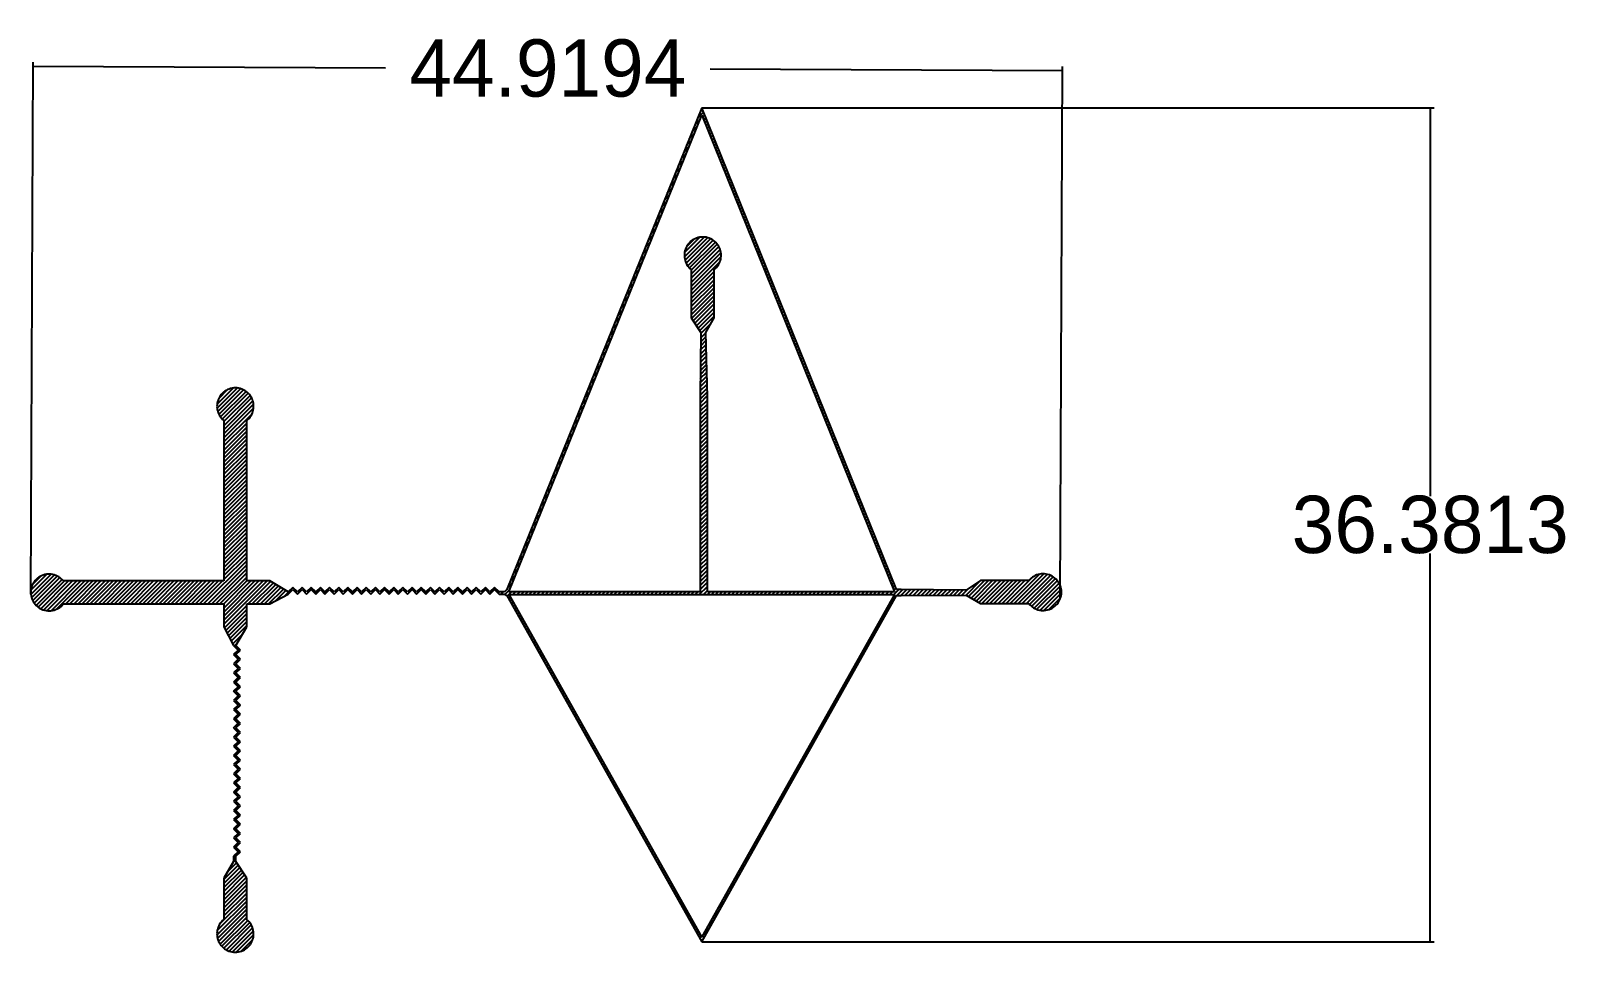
# Model space of a CAD drawing. Extents: x -182.8 to -115.6, y -97 to -56.8.
import ezdxf

# ---------------------------------------------------------------- set-up
doc = ezdxf.new("R2010")
doc.units = 0
doc.header["$MEASUREMENT"] = 0
doc.header["$PDSIZE"] = -1
doc.layers.get('0').update_dxf_attribs({"linetype": 'CONTINUOUS'})
doc.layers.get('DEFPOINTS').update_dxf_attribs({"linetype": 'CONTINUOUS'})
doc.layers.add('1', color=7, linetype='CONTINUOUS')
doc.dimstyles.get("Standard").update_dxf_attribs({"dimtxt": 0.18, "dimasz": 0.18, "dimexe": 0.18, "dimexo": 0.0625, "dimgap": 0.09, "dimtad": 0, "dimtih": 1, "dimtoh": 1, "dimdec": 4, "dimzin": 0, "dimdsep": 46, "dimtxsty": 'Standard', "dimcen": 0.09, "dimadec": 0, "dimazin": 0, "dimtfac": 1, "dimtdec": 4, "dimtofl": 0, "dimtmove": 0, "dimatfit": 3, "dimfxl": 1, "dimtolj": 1, "dimtzin": 0, "dimarcsym": 0})

# ---------------------------------------------------------------- blocks, each defined once
blk = doc.blocks.new('*D0')
at = {"color": 0, "linetype": 'Continuous', "lineweight": -2, "transparency": 16777216}
for p, q in [((-182.825, -81.346), (-182.723, -58.132)), ((-182.724, -58.312), (-167.348, -58.38)), ((-137.805, -58.51), (-153.181, -58.442)), ((-137.906, -81.543), (-137.804, -58.33))]:
    blk.add_line(p, q, dxfattribs=at)
at = {"layer": 'DEFPOINTS', "color": 0, "linetype": 'Continuous', "transparency": 16777216}
for p in [(-137.805, -58.51), (-182.825, -81.346), (-137.906, -81.543)]:
    blk.add_point(p, dxfattribs=at)
at = {"color": 0, "linetype": 'Continuous', "transparency": 16777216, "insert": (-160.264, -58.411), "char_height": 2.5, "attachment_point": 5}
blk.add_mtext('\\A1;44.9194', dxfattribs=at)
blk = doc.blocks.new('*D1')
at = {"color": 0, "linetype": 'Continuous', "lineweight": -2, "transparency": 16777216}
for p, q in [((-153.553, -60.133), (-121.584, -60.133)), ((-121.764, -60.133), (-121.764, -77.074)), ((-121.764, -96.515), (-121.764, -79.574)), ((-153.553, -96.515), (-121.584, -96.515))]:
    blk.add_line(p, q, dxfattribs=at)
at = {"layer": 'DEFPOINTS', "color": 0, "linetype": 'Continuous', "transparency": 16777216}
for p in [(-153.553, -60.133), (-153.553, -96.515), (-121.764, -96.515)]:
    blk.add_point(p, dxfattribs=at)
at = {"color": 0, "linetype": 'Continuous', "transparency": 16777216, "insert": (-121.764, -78.324), "char_height": 2.5, "attachment_point": 5}
blk.add_mtext('\\A1;36.3813', dxfattribs=at)

msp = doc.modelspace()

# ---------------------------------------------------------------- hatches: boundary and pattern name
at = {"linetype": 'Continuous'}
h = msp.add_hatch(dxfattribs=at)
h.set_pattern_fill('ANSI31', color=256)
h.set_pattern_definition([(45, (-173.98028, -81.35502), (-0.08838835, 0.08838835), [])])
h.paths.add_polyline_path([(-171.59104, -81.35312), (-171.39104, -81.15312), (-171.19104, -81.35312), (-170.99104, -81.15312), (-170.79104, -81.35312), (-170.59104, -81.15312), (-170.39104, -81.35312), (-170.19104, -81.15312), (-169.99104, -81.35312), (-169.79104, -81.15312), (-169.59104, -81.35312), (-169.39104, -81.15312), (-169.19104, -81.35312), (-168.99104, -81.15312), (-168.79104, -81.35312), (-168.59104, -81.15312), (-168.39104, -81.35312), (-168.19104, -81.15312), (-167.99104, -81.35312), (-167.79104, -81.15312), (-167.59104, -81.35312), (-167.39104, -81.15312), (-167.19104, -81.35312), (-166.99104, -81.15312), (-166.79104, -81.35312), (-166.59104, -81.15312), (-166.39104, -81.35312), (-166.19104, -81.15312), (-165.99104, -81.35312), (-165.79104, -81.15312), (-165.59104, -81.35312), (-165.39104, -81.15312), (-165.19104, -81.35312), (-164.99104, -81.15312), (-164.79104, -81.35312), (-164.59104, -81.15312), (-164.39104, -81.35312), (-164.19104, -81.15312), (-163.99104, -81.35312), (-163.79104, -81.15312), (-163.59104, -81.35312), (-163.39104, -81.15312), (-163.19104, -81.35312), (-162.99104, -81.15312), (-162.79104, -81.35312), (-162.59104, -81.15312), (-162.39104, -81.35312), (-162.15804, -81.35312), (-162.05304, -81.40868), (-153.55304, -96.51478), (-145.05304, -81.40868), (-144.84304, -81.40868), (-142.01609, -81.39041), (-141.38409, -81.76141), (-139.27909, -81.76141), (-139.23309, -81.81441), (-139.18309, -81.86241), (-139.12809, -81.90641), (-139.07009, -81.94441), (-139.00909, -81.97841), (-138.94509, -82.00641), (-138.87909, -82.02941), (-138.81109, -82.04541), (-138.74209, -82.05641), (-138.67309, -82.06141), (-138.60309, -82.05941), (-138.53409, -82.05241), (-138.46509, -82.03841), (-138.39809, -82.01941), (-138.39009, -82.01641), (-138.32509, -81.99041), (-138.26309, -81.95841), (-138.20409, -81.92241), (-138.14809, -81.88041), (-138.09609, -81.83341), (-138.04809, -81.78241), (-138.00509, -81.72741), (-137.96709, -81.66941), (-137.93409, -81.60741), (-137.90609, -81.54341), (-137.88509, -81.47741), (-137.86909, -81.40941), (-137.85909, -81.34041), (-137.85509, -81.27041), (-137.85509, -81.26141), (-137.85809, -81.19141), (-137.86709, -81.12241), (-137.88209, -81.05441), (-137.90309, -80.98741), (-137.93009, -80.92341), (-137.96209, -80.86141), (-137.99909, -80.80241), (-138.04209, -80.74741), (-138.08909, -80.69541), (-138.14009, -80.64841), (-138.19609, -80.60641), (-138.25409, -80.56841), (-138.31609, -80.53641), (-138.38109, -80.50941), (-138.39009, -80.50641), (-138.45709, -80.48641), (-138.52509, -80.47141), (-138.59409, -80.46341), (-138.66409, -80.46141), (-138.73309, -80.46541), (-138.80209, -80.47541), (-138.87009, -80.49141), (-138.93709, -80.51241), (-139.00109, -80.54041), (-139.06209, -80.57341), (-139.12109, -80.61141), (-139.17509, -80.65441), (-139.22609, -80.70241), (-139.27309, -80.75341), (-139.27909, -80.76141), (-141.38409, -80.76141), (-142.01609, -81.17841), (-144.84304, -81.14605), (-145.05304, -81.14605), (-153.55304, -60.13349), (-162.05304, -81.14605), (-162.15803, -81.25412), (-162.39104, -81.25412), (-162.59104, -81.05412), (-162.79104, -81.25412), (-162.99104, -81.05412), (-163.19104, -81.25412), (-163.39104, -81.05412), (-163.59104, -81.25412), (-163.79104, -81.05412), (-163.99104, -81.25412), (-164.19104, -81.05412), (-164.39104, -81.25412), (-164.59104, -81.05412), (-164.79104, -81.25412), (-164.99104, -81.05412), (-165.19104, -81.25412), (-165.39104, -81.05412), (-165.59104, -81.25412), (-165.79104, -81.05412), (-165.99104, -81.25412), (-166.19104, -81.05412), (-166.39104, -81.25412), (-166.59104, -81.05412), (-166.79104, -81.25412), (-166.99104, -81.05412), (-167.19104, -81.25412), (-167.39104, -81.05412), (-167.59104, -81.25412), (-167.79104, -81.05412), (-167.99104, -81.25412), (-168.19104, -81.05412), (-168.39104, -81.25412), (-168.59104, -81.05412), (-168.79104, -81.25412), (-168.99104, -81.05412), (-169.19104, -81.25412), (-169.39104, -81.05412), (-169.59104, -81.25412), (-169.79104, -81.05412), (-169.99104, -81.25412), (-170.19104, -81.05412), (-170.39104, -81.25412), (-170.59104, -81.05412), (-170.79104, -81.25412), (-170.99104, -81.05412), (-171.19104, -81.25412), (-171.39104, -81.05412), (-171.59104, -81.25412), (-172.40404, -80.77612), (-173.40404, -80.77612), (-173.40404, -73.77612), (-173.35104, -73.73012), (-173.30304, -73.68012), (-173.25904, -73.62512), (-173.22004, -73.56712), (-173.18704, -73.50612), (-173.15904, -73.44212), (-173.13604, -73.37612), (-173.11904, -73.30812), (-173.10904, -73.23912), (-173.10404, -73.17012), (-173.10504, -73.10012), (-173.11304, -73.03112), (-173.12604, -72.96212), (-173.14604, -72.89512), (-173.14904, -72.88612), (-173.17504, -72.82112), (-173.20604, -72.75912), (-173.24304, -72.70012), (-173.28504, -72.64412), (-173.33104, -72.59212), (-173.38204, -72.54412), (-173.43704, -72.50112), (-173.49604, -72.46312), (-173.55704, -72.43012), (-173.62104, -72.40312), (-173.68704, -72.38112), (-173.75504, -72.36512), (-173.82404, -72.35512), (-173.89404, -72.35112), (-173.90404, -72.35112), (-173.97404, -72.35412), (-174.04304, -72.36312), (-174.11104, -72.37812), (-174.17804, -72.39912), (-174.24204, -72.42612), (-174.30404, -72.45812), (-174.36304, -72.49612), (-174.41804, -72.53812), (-174.47004, -72.58512), (-174.51704, -72.63712), (-174.55904, -72.69212), (-174.59704, -72.75112), (-174.62904, -72.81312), (-174.65604, -72.87712), (-174.65904, -72.88612), (-174.67904, -72.95312), (-174.69404, -73.02112), (-174.70204, -73.09112), (-174.70404, -73.16112), (-174.70004, -73.23012), (-174.69004, -73.29912), (-174.67404, -73.36812), (-174.65204, -73.43412), (-174.62504, -73.49812), (-174.59204, -73.56012), (-174.55404, -73.61812), (-174.51004, -73.67312), (-174.46304, -73.72412), (-174.41104, -73.77112), (-174.40404, -73.77612), (-174.40404, -80.77612), (-181.40304, -80.77612), (-181.44904, -80.72312), (-181.49904, -80.67512), (-181.55404, -80.63112), (-181.61204, -80.59212), (-181.67304, -80.55912), (-181.73704, -80.53112), (-181.80304, -80.50812), (-181.87104, -80.49112), (-181.94004, -80.48112), (-182.00904, -80.47612), (-182.07904, -80.47712), (-182.14804, -80.48512), (-182.21704, -80.49812), (-182.28404, -80.51812), (-182.29304, -80.52112), (-182.35804, -80.54712), (-182.42004, -80.57812), (-182.47904, -80.61512), (-182.53504, -80.65712), (-182.58704, -80.70412), (-182.63504, -80.75512), (-182.67804, -80.81012), (-182.71604, -80.86812), (-182.74904, -80.93012), (-182.77704, -80.99412), (-182.79804, -81.06012), (-182.81404, -81.12812), (-182.82404, -81.19712), (-182.82804, -81.26712), (-182.82804, -81.27612), (-182.82504, -81.34612), (-182.81604, -81.41512), (-182.80104, -81.48312), (-182.78004, -81.55012), (-182.75304, -81.61412), (-182.72004, -81.67612), (-182.68304, -81.73512), (-182.64004, -81.79112), (-182.59304, -81.84212), (-182.54204, -81.88912), (-182.48604, -81.93212), (-182.42704, -81.96912), (-182.36504, -82.00212), (-182.30104, -82.02812), (-182.29304, -82.03112), (-182.22604, -82.05112), (-182.15804, -82.06612), (-182.08804, -82.07412), (-182.01804, -82.07612), (-181.94904, -82.07212), (-181.88004, -82.06212), (-181.81104, -82.04612), (-181.74504, -82.02412), (-181.68104, -81.99712), (-181.61904, -81.96412), (-181.56104, -81.92612), (-181.50604, -81.88212), (-181.45504, -81.83512), (-181.40804, -81.78312), (-181.40304, -81.77612), (-174.40404, -81.77612), (-174.40404, -82.77612), (-173.98104, -83.58912), (-173.78104, -83.78912), (-173.98104, -83.98912), (-173.78104, -84.18912), (-173.98104, -84.38912), (-173.78104, -84.58912), (-173.98104, -84.78912), (-173.78104, -84.98912), (-173.98104, -85.18912), (-173.78104, -85.38912), (-173.98104, -85.58912), (-173.78104, -85.78912), (-173.98104, -85.98912), (-173.78104, -86.18912), (-173.98104, -86.38912), (-173.78104, -86.58912), (-173.98104, -86.78912), (-173.78104, -86.98912), (-173.98104, -87.18912), (-173.78104, -87.38912), (-173.98104, -87.58912), (-173.78104, -87.78912), (-173.98104, -87.98912), (-173.78104, -88.18912), (-173.98104, -88.38912), (-173.78104, -88.58912), (-173.98104, -88.78912), (-173.78104, -88.98912), (-173.98104, -89.18912), (-173.78104, -89.38912), (-173.98104, -89.58912), (-173.78104, -89.78912), (-173.98104, -89.98912), (-173.78104, -90.18912), (-173.98104, -90.38912), (-173.78104, -90.58912), (-173.98104, -90.78912), (-173.78104, -90.98912), (-173.98104, -91.18912), (-173.78104, -91.38912), (-173.98104, -91.58912), (-173.78104, -91.78912), (-173.98104, -91.98912), (-173.78104, -92.18912), (-173.98104, -92.38912), (-173.78104, -92.58912), (-173.98104, -92.78912), (-173.98104, -93.02212), (-174.40404, -93.74712), (-174.40404, -95.54712), (-174.45704, -95.59312), (-174.50504, -95.64312), (-174.54904, -95.69812), (-174.58804, -95.75612), (-174.62104, -95.81712), (-174.64904, -95.88112), (-174.67204, -95.94712), (-174.68904, -96.01512), (-174.69904, -96.08412), (-174.70404, -96.15412), (-174.70204, -96.22412), (-174.69504, -96.29312), (-174.68104, -96.36212), (-174.66204, -96.42912), (-174.65904, -96.43712), (-174.63304, -96.50212), (-174.60104, -96.56412), (-174.56504, -96.62312), (-174.52304, -96.67912), (-174.47604, -96.73112), (-174.42504, -96.77912), (-174.37004, -96.82212), (-174.31204, -96.86012), (-174.25004, -96.89312), (-174.18604, -96.92112), (-174.11904, -96.94212), (-174.05104, -96.95812), (-173.98204, -96.96812), (-173.91204, -96.97212), (-173.90404, -96.97212), (-173.83404, -96.96912), (-173.76504, -96.96012), (-173.69704, -96.94512), (-173.63004, -96.92412), (-173.56604, -96.89712), (-173.50404, -96.86512), (-173.44504, -96.82712), (-173.38904, -96.78512), (-173.33804, -96.73712), (-173.29104, -96.68612), (-173.24804, -96.63112), (-173.21104, -96.57212), (-173.17904, -96.51012), (-173.15204, -96.44512), (-173.14904, -96.43712), (-173.12904, -96.37012), (-173.11404, -96.30212), (-173.10604, -96.23312), (-173.10404, -96.16312), (-173.10804, -96.09312), (-173.11804, -96.02412), (-173.13304, -95.95612), (-173.15504, -95.89012), (-173.18304, -95.82512), (-173.21604, -95.76412), (-173.25404, -95.70512), (-173.29704, -95.65112), (-173.34504, -95.60012), (-173.39704, -95.55312), (-173.40404, -95.54712), (-173.40404, -93.74712), (-173.88204, -93.02212), (-173.88204, -92.78912), (-173.68204, -92.58912), (-173.88204, -92.38912), (-173.68204, -92.18912), (-173.88204, -91.98912), (-173.68204, -91.78912), (-173.88204, -91.58912), (-173.68204, -91.38912), (-173.88204, -91.18912), (-173.68204, -90.98912), (-173.88204, -90.78912), (-173.68204, -90.58912), (-173.88204, -90.38912), (-173.68204, -90.18912), (-173.88204, -89.98912), (-173.68204, -89.78912), (-173.88204, -89.58912), (-173.68204, -89.38912), (-173.88204, -89.18912), (-173.68204, -88.98912), (-173.88204, -88.78912), (-173.68204, -88.58912), (-173.88204, -88.38912), (-173.68204, -88.18912), (-173.88204, -87.98912), (-173.68204, -87.78912), (-173.88204, -87.58912), (-173.68204, -87.38912), (-173.88204, -87.18912), (-173.68204, -86.98912), (-173.88204, -86.78912), (-173.68204, -86.58912), (-173.88204, -86.38912), (-173.68204, -86.18912), (-173.88204, -85.98912), (-173.68204, -85.78912), (-173.88204, -85.58912), (-173.68204, -85.38912), (-173.88204, -85.18912), (-173.68204, -84.98912), (-173.88204, -84.78912), (-173.68204, -84.58912), (-173.88204, -84.38912), (-173.68204, -84.18912), (-173.88204, -83.98912), (-173.68204, -83.78912), (-173.88204, -83.58912), (-173.40404, -82.77612), (-173.40404, -81.77612), (-172.40404, -81.77612)])
h.paths.add_polyline_path([(-161.96435, -81.25516), (-153.54934, -60.4527), (-145.13433, -81.25516), (-153.30678, -81.25516), (-153.30678, -72.75516), (-153.37757, -69.92821), (-153.00657, -69.29621), (-153.00657, -67.19121), (-152.95357, -67.14521), (-152.90557, -67.09521), (-152.86157, -67.04021), (-152.82357, -66.98221), (-152.78957, -66.92121), (-152.76157, -66.85721), (-152.73857, -66.79121), (-152.72257, -66.72321), (-152.71157, -66.65421), (-152.70657, -66.58521), (-152.70857, -66.51521), (-152.71557, -66.44621), (-152.72957, -66.37721), (-152.74857, -66.31021), (-152.75157, -66.30221), (-152.77757, -66.23721), (-152.80957, -66.17521), (-152.84557, -66.11621), (-152.88757, -66.06021), (-152.93457, -66.00821), (-152.98557, -65.96021), (-153.04057, -65.91721), (-153.09857, -65.87921), (-153.16057, -65.84621), (-153.22457, -65.81821), (-153.29057, -65.79721), (-153.35857, -65.78121), (-153.42757, -65.77121), (-153.49757, -65.76721), (-153.50657, -65.76721), (-153.57657, -65.77021), (-153.64557, -65.77921), (-153.71357, -65.79421), (-153.78057, -65.81521), (-153.84457, -65.84221), (-153.90657, -65.87421), (-153.96557, -65.91121), (-154.02057, -65.95421), (-154.07257, -66.00121), (-154.11957, -66.05221), (-154.16157, -66.10821), (-154.19957, -66.16621), (-154.23157, -66.22821), (-154.25857, -66.29321), (-154.26157, -66.30221), (-154.28157, -66.36921), (-154.29657, -66.43721), (-154.30457, -66.50621), (-154.30657, -66.57621), (-154.30257, -66.64521), (-154.29257, -66.71421), (-154.27657, -66.78221), (-154.25557, -66.84921), (-154.22757, -66.91321), (-154.19457, -66.97421), (-154.15657, -67.03321), (-154.11357, -67.08721), (-154.06557, -67.13821), (-154.01457, -67.18521), (-154.00657, -67.19121), (-154.00657, -69.29621), (-153.58957, -69.92821), (-153.62193, -72.75516), (-153.62193, -81.25516)], flags=16)
h.paths.add_polyline_path([(-161.96068, -81.36021), (-145.13801, -81.36021), (-153.54934, -96.30874)], flags=16)

# ---------------------------------------------------------------- linework, layer by layer
at = {"layer": '1'}
for p, q in [((-153.55304, -60.13349), (-162.05304, -81.14605)), ((-161.96435, -81.25516), (-153.54934, -60.4527)), ((-145.05304, -81.14605), (-153.55304, -60.13349)), ((-153.54934, -60.4527), (-145.13433, -81.25516)), ((-153.84457, -65.84221), (-153.90657, -65.87421)), ((-153.78057, -65.81521), (-153.84457, -65.84221)), ((-153.71357, -65.79421), (-153.78057, -65.81521)), ((-153.64557, -65.77921), (-153.71357, -65.79421)), ((-153.57657, -65.77021), (-153.64557, -65.77921)), ((-153.50657, -65.76721), (-153.57657, -65.77021)), ((-153.49757, -65.76721), (-153.50657, -65.76721)), ((-153.42757, -65.77121), (-153.49757, -65.76721)), ((-153.35857, -65.78121), (-153.42757, -65.77121)), ((-153.29057, -65.79721), (-153.35857, -65.78121)), ((-153.22457, -65.81821), (-153.29057, -65.79721)), ((-153.16057, -65.84621), (-153.22457, -65.81821)), ((-153.09857, -65.87921), (-153.16057, -65.84621)), ((-154.30457, -66.50621), (-154.30657, -66.57621)), ((-154.29657, -66.43721), (-154.30457, -66.50621)), ((-154.28157, -66.36921), (-154.29657, -66.43721)), ((-154.26157, -66.30221), (-154.28157, -66.36921)), ((-154.25857, -66.29321), (-154.26157, -66.30221)), ((-154.23157, -66.22821), (-154.25857, -66.29321)), ((-154.19957, -66.16621), (-154.23157, -66.22821)), ((-154.16157, -66.10821), (-154.19957, -66.16621)), ((-154.11957, -66.05221), (-154.16157, -66.10821)), ((-154.07257, -66.00121), (-154.11957, -66.05221)), ((-154.02057, -65.95421), (-154.07257, -66.00121)), ((-153.96557, -65.91121), (-154.02057, -65.95421)), ((-153.90657, -65.87421), (-153.96557, -65.91121)), ((-153.04057, -65.91721), (-153.09857, -65.87921)), ((-152.98557, -65.96021), (-153.04057, -65.91721)), ((-152.93457, -66.00821), (-152.98557, -65.96021)), ((-152.88757, -66.06021), (-152.93457, -66.00821)), ((-152.84557, -66.11621), (-152.88757, -66.06021)), ((-152.80957, -66.17521), (-152.84557, -66.11621)), ((-152.77757, -66.23721), (-152.80957, -66.17521)), ((-152.75157, -66.30221), (-152.77757, -66.23721)), ((-152.74857, -66.31021), (-152.75157, -66.30221)), ((-152.72957, -66.37721), (-152.74857, -66.31021)), ((-152.71557, -66.44621), (-152.72957, -66.37721)), ((-152.70857, -66.51521), (-152.71557, -66.44621)), ((-152.70657, -66.58521), (-152.70857, -66.51521)), ((-154.30657, -66.57621), (-154.30257, -66.64521)), ((-154.30257, -66.64521), (-154.29257, -66.71421)), ((-154.29257, -66.71421), (-154.27657, -66.78221)), ((-154.27657, -66.78221), (-154.25557, -66.84921)), ((-154.25557, -66.84921), (-154.22757, -66.91321)), ((-154.22757, -66.91321), (-154.19457, -66.97421)), ((-154.19457, -66.97421), (-154.15657, -67.03321)), ((-154.15657, -67.03321), (-154.11357, -67.08721)), ((-154.11357, -67.08721), (-154.06557, -67.13821)), ((-154.06557, -67.13821), (-154.01457, -67.18521)), ((-154.01457, -67.18521), (-154.00657, -67.19121)), ((-154.00657, -67.19121), (-154.00657, -69.29621)), ((-153.00657, -67.19121), (-152.95357, -67.14521)), ((-153.00657, -69.29621), (-153.00657, -67.19121)), ((-152.95357, -67.14521), (-152.90557, -67.09521)), ((-152.90557, -67.09521), (-152.86157, -67.04021)), ((-152.86157, -67.04021), (-152.82357, -66.98221)), ((-152.82357, -66.98221), (-152.78957, -66.92121)), ((-152.78957, -66.92121), (-152.76157, -66.85721)), ((-152.76157, -66.85721), (-152.73857, -66.79121)), ((-152.73857, -66.79121), (-152.72257, -66.72321)), ((-152.72257, -66.72321), (-152.71157, -66.65421)), ((-152.71157, -66.65421), (-152.70657, -66.58521)), ((-154.00657, -69.29621), (-153.58957, -69.92821)), ((-153.37757, -69.92821), (-153.00657, -69.29621)), ((-153.58957, -69.92821), (-153.62193, -72.75516)), ((-153.30678, -72.75516), (-153.37757, -69.92821)), ((-174.47004, -72.58512), (-174.51704, -72.63712)), ((-174.41804, -72.53812), (-174.47004, -72.58512)), ((-174.36304, -72.49612), (-174.41804, -72.53812)), ((-174.30404, -72.45812), (-174.36304, -72.49612)), ((-174.24204, -72.42612), (-174.30404, -72.45812)), ((-174.17804, -72.39912), (-174.24204, -72.42612)), ((-174.11104, -72.37812), (-174.17804, -72.39912)), ((-174.04304, -72.36312), (-174.11104, -72.37812)), ((-173.97404, -72.35412), (-174.04304, -72.36312)), ((-173.90404, -72.35112), (-173.97404, -72.35412)), ((-173.89404, -72.35112), (-173.90404, -72.35112)), ((-173.82404, -72.35512), (-173.89404, -72.35112)), ((-173.75504, -72.36512), (-173.82404, -72.35512)), ((-173.68704, -72.38112), (-173.75504, -72.36512)), ((-173.62104, -72.40312), (-173.68704, -72.38112)), ((-173.55704, -72.43012), (-173.62104, -72.40312)), ((-173.49604, -72.46312), (-173.55704, -72.43012)), ((-173.43704, -72.50112), (-173.49604, -72.46312)), ((-173.38204, -72.54412), (-173.43704, -72.50112)), ((-173.33104, -72.59212), (-173.38204, -72.54412)), ((-173.28504, -72.64412), (-173.33104, -72.59212)), ((-174.70204, -73.09112), (-174.70404, -73.16112)), ((-174.70404, -73.16112), (-174.70004, -73.23012)), ((-174.69404, -73.02112), (-174.70204, -73.09112)), ((-174.70004, -73.23012), (-174.69004, -73.29912)), ((-174.67904, -72.95312), (-174.69404, -73.02112)), ((-174.65904, -72.88612), (-174.67904, -72.95312)), ((-174.65604, -72.87712), (-174.65904, -72.88612)), ((-174.62904, -72.81312), (-174.65604, -72.87712)), ((-174.59704, -72.75112), (-174.62904, -72.81312)), ((-174.55904, -72.69212), (-174.59704, -72.75112)), ((-174.51704, -72.63712), (-174.55904, -72.69212)), ((-173.24304, -72.70012), (-173.28504, -72.64412)), ((-173.20604, -72.75912), (-173.24304, -72.70012)), ((-173.17504, -72.82112), (-173.20604, -72.75912)), ((-173.14904, -72.88612), (-173.17504, -72.82112)), ((-173.14604, -72.89512), (-173.14904, -72.88612)), ((-173.12604, -72.96212), (-173.14604, -72.89512)), ((-173.11304, -73.03112), (-173.12604, -72.96212)), ((-173.11904, -73.30812), (-173.10904, -73.23912)), ((-173.10504, -73.10012), (-173.11304, -73.03112)), ((-173.10904, -73.23912), (-173.10404, -73.17012)), ((-173.10404, -73.17012), (-173.10504, -73.10012)), ((-153.62193, -72.75516), (-153.62193, -81.25516)), ((-153.30678, -81.25516), (-153.30678, -72.75516)), ((-174.69004, -73.29912), (-174.67404, -73.36812)), ((-174.67404, -73.36812), (-174.65204, -73.43412)), ((-174.65204, -73.43412), (-174.62504, -73.49812)), ((-174.62504, -73.49812), (-174.59204, -73.56012)), ((-174.59204, -73.56012), (-174.55404, -73.61812)), ((-174.55404, -73.61812), (-174.51004, -73.67312)), ((-174.51004, -73.67312), (-174.46304, -73.72412)), ((-174.46304, -73.72412), (-174.41104, -73.77112)), ((-174.41104, -73.77112), (-174.40404, -73.77612)), ((-174.40404, -73.77612), (-174.40404, -80.77612)), ((-173.40404, -73.77612), (-173.35104, -73.73012)), ((-173.40404, -80.77612), (-173.40404, -73.77612)), ((-173.35104, -73.73012), (-173.30304, -73.68012)), ((-173.30304, -73.68012), (-173.25904, -73.62512)), ((-173.25904, -73.62512), (-173.22004, -73.56712)), ((-173.22004, -73.56712), (-173.18704, -73.50612)), ((-173.18704, -73.50612), (-173.15904, -73.44212)), ((-173.15904, -73.44212), (-173.13604, -73.37612)), ((-173.13604, -73.37612), (-173.11904, -73.30812)), ((-182.53504, -80.65712), (-182.58704, -80.70412)), ((-182.47904, -80.61512), (-182.53504, -80.65712)), ((-182.42004, -80.57812), (-182.47904, -80.61512)), ((-182.35804, -80.54712), (-182.42004, -80.57812)), ((-182.29304, -80.52112), (-182.35804, -80.54712)), ((-182.28404, -80.51812), (-182.29304, -80.52112)), ((-182.21704, -80.49812), (-182.28404, -80.51812)), ((-182.14804, -80.48512), (-182.21704, -80.49812)), ((-182.07904, -80.47712), (-182.14804, -80.48512)), ((-182.00904, -80.47612), (-182.07904, -80.47712)), ((-181.94004, -80.48112), (-182.00904, -80.47612)), ((-181.87104, -80.49112), (-181.94004, -80.48112)), ((-181.80304, -80.50812), (-181.87104, -80.49112)), ((-181.73704, -80.53112), (-181.80304, -80.50812)), ((-181.67304, -80.55912), (-181.73704, -80.53112)), ((-181.61204, -80.59212), (-181.67304, -80.55912)), ((-181.55404, -80.63112), (-181.61204, -80.59212)), ((-181.49904, -80.67512), (-181.55404, -80.63112)), ((-139.17509, -80.65441), (-139.22609, -80.70241)), ((-139.12109, -80.61141), (-139.17509, -80.65441)), ((-139.06209, -80.57341), (-139.12109, -80.61141)), ((-139.00109, -80.54041), (-139.06209, -80.57341)), ((-138.93709, -80.51241), (-139.00109, -80.54041)), ((-138.87009, -80.49141), (-138.93709, -80.51241)), ((-138.80209, -80.47541), (-138.87009, -80.49141)), ((-138.73309, -80.46541), (-138.80209, -80.47541)), ((-138.66409, -80.46141), (-138.73309, -80.46541)), ((-138.59409, -80.46341), (-138.66409, -80.46141)), ((-138.52509, -80.47141), (-138.59409, -80.46341)), ((-138.45709, -80.48641), (-138.52509, -80.47141)), ((-138.39009, -80.50641), (-138.45709, -80.48641)), ((-138.38109, -80.50941), (-138.39009, -80.50641)), ((-138.31609, -80.53641), (-138.38109, -80.50941)), ((-138.25409, -80.56841), (-138.31609, -80.53641)), ((-138.19609, -80.60641), (-138.25409, -80.56841)), ((-138.14009, -80.64841), (-138.19609, -80.60641)), ((-138.08909, -80.69541), (-138.14009, -80.64841)), ((-182.82404, -81.19712), (-182.82804, -81.26712)), ((-182.82804, -81.26712), (-182.82804, -81.27612)), ((-182.82804, -81.27612), (-182.82504, -81.34612)), ((-182.81404, -81.12812), (-182.82404, -81.19712)), ((-182.79804, -81.06012), (-182.81404, -81.12812)), ((-182.77704, -80.99412), (-182.79804, -81.06012)), ((-182.74904, -80.93012), (-182.77704, -80.99412)), ((-182.71604, -80.86812), (-182.74904, -80.93012)), ((-182.67804, -80.81012), (-182.71604, -80.86812)), ((-182.63504, -80.75512), (-182.67804, -80.81012)), ((-182.58704, -80.70412), (-182.63504, -80.75512)), ((-181.44904, -80.72312), (-181.49904, -80.67512)), ((-181.40304, -80.77612), (-181.44904, -80.72312)), ((-174.40404, -80.77612), (-181.40304, -80.77612)), ((-172.40404, -80.77612), (-173.40404, -80.77612)), ((-171.59104, -81.25412), (-172.40404, -80.77612)), ((-171.39104, -81.05412), (-171.59104, -81.25412)), ((-171.59104, -81.35312), (-171.39104, -81.15312)), ((-171.19104, -81.25412), (-171.39104, -81.05412)), ((-171.39104, -81.15312), (-171.19104, -81.35312)), ((-170.99104, -81.05412), (-171.19104, -81.25412)), ((-171.19104, -81.35312), (-170.99104, -81.15312)), ((-170.79104, -81.25412), (-170.99104, -81.05412)), ((-170.99104, -81.15312), (-170.79104, -81.35312)), ((-170.59104, -81.05412), (-170.79104, -81.25412)), ((-170.79104, -81.35312), (-170.59104, -81.15312)), ((-170.39104, -81.25412), (-170.59104, -81.05412)), ((-170.59104, -81.15312), (-170.39104, -81.35312)), ((-170.19104, -81.05412), (-170.39104, -81.25412)), ((-170.39104, -81.35312), (-170.19104, -81.15312)), ((-169.99104, -81.25412), (-170.19104, -81.05412)), ((-170.19104, -81.15312), (-169.99104, -81.35312)), ((-169.79104, -81.05412), (-169.99104, -81.25412)), ((-169.99104, -81.35312), (-169.79104, -81.15312)), ((-169.59104, -81.25412), (-169.79104, -81.05412)), ((-169.79104, -81.15312), (-169.59104, -81.35312)), ((-169.39104, -81.05412), (-169.59104, -81.25412)), ((-169.59104, -81.35312), (-169.39104, -81.15312)), ((-169.19104, -81.25412), (-169.39104, -81.05412)), ((-169.39104, -81.15312), (-169.19104, -81.35312)), ((-168.99104, -81.05412), (-169.19104, -81.25412)), ((-169.19104, -81.35312), (-168.99104, -81.15312)), ((-168.79104, -81.25412), (-168.99104, -81.05412)), ((-168.99104, -81.15312), (-168.79104, -81.35312)), ((-168.59104, -81.05412), (-168.79104, -81.25412)), ((-168.79104, -81.35312), (-168.59104, -81.15312)), ((-168.39104, -81.25412), (-168.59104, -81.05412)), ((-168.59104, -81.15312), (-168.39104, -81.35312)), ((-168.19104, -81.05412), (-168.39104, -81.25412)), ((-168.39104, -81.35312), (-168.19104, -81.15312)), ((-167.99104, -81.25412), (-168.19104, -81.05412)), ((-168.19104, -81.15312), (-167.99104, -81.35312)), ((-167.79104, -81.05412), (-167.99104, -81.25412)), ((-167.99104, -81.35312), (-167.79104, -81.15312)), ((-167.59104, -81.25412), (-167.79104, -81.05412)), ((-167.79104, -81.15312), (-167.59104, -81.35312)), ((-167.39104, -81.05412), (-167.59104, -81.25412)), ((-167.59104, -81.35312), (-167.39104, -81.15312)), ((-167.19104, -81.25412), (-167.39104, -81.05412)), ((-167.39104, -81.15312), (-167.19104, -81.35312)), ((-166.99104, -81.05412), (-167.19104, -81.25412)), ((-167.19104, -81.35312), (-166.99104, -81.15312)), ((-166.79104, -81.25412), (-166.99104, -81.05412)), ((-166.99104, -81.15312), (-166.79104, -81.35312)), ((-166.59104, -81.05412), (-166.79104, -81.25412)), ((-166.79104, -81.35312), (-166.59104, -81.15312)), ((-166.39104, -81.25412), (-166.59104, -81.05412)), ((-166.59104, -81.15312), (-166.39104, -81.35312)), ((-166.19104, -81.05412), (-166.39104, -81.25412)), ((-166.39104, -81.35312), (-166.19104, -81.15312)), ((-165.99104, -81.25412), (-166.19104, -81.05412)), ((-166.19104, -81.15312), (-165.99104, -81.35312)), ((-165.79104, -81.05412), (-165.99104, -81.25412)), ((-165.99104, -81.35312), (-165.79104, -81.15312)), ((-165.59104, -81.25412), (-165.79104, -81.05412)), ((-165.79104, -81.15312), (-165.59104, -81.35312)), ((-165.39104, -81.05412), (-165.59104, -81.25412)), ((-165.59104, -81.35312), (-165.39104, -81.15312)), ((-165.19104, -81.25412), (-165.39104, -81.05412)), ((-165.39104, -81.15312), (-165.19104, -81.35312)), ((-164.99104, -81.05412), (-165.19104, -81.25412)), ((-165.19104, -81.35312), (-164.99104, -81.15312)), ((-164.79104, -81.25412), (-164.99104, -81.05412)), ((-164.99104, -81.15312), (-164.79104, -81.35312)), ((-164.59104, -81.05412), (-164.79104, -81.25412)), ((-164.79104, -81.35312), (-164.59104, -81.15312)), ((-164.39104, -81.25412), (-164.59104, -81.05412)), ((-164.59104, -81.15312), (-164.39104, -81.35312)), ((-164.19104, -81.05412), (-164.39104, -81.25412)), ((-164.39104, -81.35312), (-164.19104, -81.15312)), ((-163.99104, -81.25412), (-164.19104, -81.05412)), ((-164.19104, -81.15312), (-163.99104, -81.35312)), ((-163.79104, -81.05412), (-163.99104, -81.25412)), ((-163.99104, -81.35312), (-163.79104, -81.15312)), ((-163.59104, -81.25412), (-163.79104, -81.05412)), ((-163.79104, -81.15312), (-163.59104, -81.35312)), ((-163.39104, -81.05412), (-163.59104, -81.25412)), ((-163.59104, -81.35312), (-163.39104, -81.15312)), ((-163.19104, -81.25412), (-163.39104, -81.05412)), ((-163.39104, -81.15312), (-163.19104, -81.35312)), ((-162.99104, -81.05412), (-163.19104, -81.25412)), ((-163.19104, -81.35312), (-162.99104, -81.15312)), ((-162.79104, -81.25412), (-162.99104, -81.05412)), ((-162.99104, -81.15312), (-162.79104, -81.35312)), ((-162.59104, -81.05412), (-162.79104, -81.25412)), ((-162.79104, -81.35312), (-162.59104, -81.15312)), ((-162.39104, -81.25412), (-162.59104, -81.05412)), ((-162.59104, -81.15312), (-162.39104, -81.35312)), ((-162.15804, -81.25412), (-162.39104, -81.25412)), ((-162.05304, -81.14605), (-162.15804, -81.25413)), ((-153.62193, -81.25516), (-161.96435, -81.25516)), ((-145.13433, -81.25516), (-153.30678, -81.25516)), ((-144.84304, -81.14605), (-145.05304, -81.14605)), ((-142.01609, -81.17841), (-144.84304, -81.14605)), ((-141.38409, -80.76141), (-142.01609, -81.17841)), ((-139.27909, -80.76141), (-141.38409, -80.76141)), ((-139.27309, -80.75341), (-139.27909, -80.76141)), ((-139.22609, -80.70241), (-139.27309, -80.75341)), ((-138.04209, -80.74741), (-138.08909, -80.69541)), ((-137.99909, -80.80241), (-138.04209, -80.74741)), ((-137.96209, -80.86141), (-137.99909, -80.80241)), ((-137.93009, -80.92341), (-137.96209, -80.86141)), ((-137.90309, -80.98741), (-137.93009, -80.92341)), ((-137.88209, -81.05441), (-137.90309, -80.98741)), ((-137.86709, -81.12241), (-137.88209, -81.05441)), ((-137.85809, -81.19141), (-137.86709, -81.12241)), ((-137.85909, -81.34041), (-137.85509, -81.27041)), ((-137.85509, -81.26141), (-137.85809, -81.19141)), ((-137.85509, -81.27041), (-137.85509, -81.26141)), ((-182.82504, -81.34612), (-182.81604, -81.41512)), ((-182.81604, -81.41512), (-182.80104, -81.48312)), ((-182.80104, -81.48312), (-182.78004, -81.55012)), ((-182.78004, -81.55012), (-182.75304, -81.61412)), ((-182.75304, -81.61412), (-182.72004, -81.67612)), ((-182.72004, -81.67612), (-182.68304, -81.73512)), ((-182.68304, -81.73512), (-182.64004, -81.79112)), ((-182.64004, -81.79112), (-182.59304, -81.84212)), ((-182.59304, -81.84212), (-182.54204, -81.88912)), ((-182.54204, -81.88912), (-182.48604, -81.93212)), ((-182.48604, -81.93212), (-182.42704, -81.96912)), ((-182.42704, -81.96912), (-182.36504, -82.00212)), ((-182.36504, -82.00212), (-182.30104, -82.02812)), ((-181.74504, -82.02412), (-181.68104, -81.99712)), ((-181.68104, -81.99712), (-181.61904, -81.96412)), ((-181.61904, -81.96412), (-181.56104, -81.92612)), ((-181.56104, -81.92612), (-181.50604, -81.88212)), ((-181.50604, -81.88212), (-181.45504, -81.83512)), ((-181.45504, -81.83512), (-181.40804, -81.78312)), ((-181.40804, -81.78312), (-181.40304, -81.77612)), ((-181.40304, -81.77612), (-174.40404, -81.77612)), ((-174.40404, -81.77612), (-174.40404, -82.77612)), ((-173.40404, -82.77612), (-173.40404, -81.77612)), ((-173.40404, -81.77612), (-172.40404, -81.77612)), ((-172.40404, -81.77612), (-171.59104, -81.35312)), ((-162.39104, -81.35312), (-162.15804, -81.35312)), ((-162.15804, -81.35312), (-162.05304, -81.40868)), ((-162.05304, -81.40868), (-153.55304, -96.51478)), ((-153.55304, -96.51478), (-145.05304, -81.40868)), ((-145.05304, -81.40868), (-144.84304, -81.40868)), ((-144.84304, -81.40868), (-142.01609, -81.39041)), ((-142.01609, -81.39041), (-141.38409, -81.76141)), ((-141.38409, -81.76141), (-139.27909, -81.76141)), ((-139.27909, -81.76141), (-139.23309, -81.81441)), ((-139.23309, -81.81441), (-139.18309, -81.86241)), ((-139.18309, -81.86241), (-139.12809, -81.90641)), ((-139.12809, -81.90641), (-139.07009, -81.94441)), ((-139.07009, -81.94441), (-139.00909, -81.97841)), ((-139.00909, -81.97841), (-138.94509, -82.00641)), ((-138.39009, -82.01641), (-138.32509, -81.99041)), ((-138.32509, -81.99041), (-138.26309, -81.95841)), ((-138.26309, -81.95841), (-138.20409, -81.92241)), ((-138.20409, -81.92241), (-138.14809, -81.88041)), ((-138.14809, -81.88041), (-138.09609, -81.83341)), ((-138.09609, -81.83341), (-138.04809, -81.78241)), ((-138.04809, -81.78241), (-138.00509, -81.72741)), ((-138.00509, -81.72741), (-137.96709, -81.66941)), ((-137.96709, -81.66941), (-137.93409, -81.60741)), ((-137.93409, -81.60741), (-137.90609, -81.54341)), ((-137.90609, -81.54341), (-137.88509, -81.47741)), ((-137.88509, -81.47741), (-137.86909, -81.40941)), ((-137.86909, -81.40941), (-137.85909, -81.34041)), ((-182.30104, -82.02812), (-182.29304, -82.03112)), ((-182.29304, -82.03112), (-182.22604, -82.05112)), ((-182.22604, -82.05112), (-182.15804, -82.06612)), ((-182.15804, -82.06612), (-182.08804, -82.07412)), ((-182.08804, -82.07412), (-182.01804, -82.07612)), ((-182.01804, -82.07612), (-181.94904, -82.07212)), ((-181.94904, -82.07212), (-181.88004, -82.06212)), ((-181.88004, -82.06212), (-181.81104, -82.04612)), ((-181.81104, -82.04612), (-181.74504, -82.02412)), ((-138.94509, -82.00641), (-138.87909, -82.02941)), ((-138.87909, -82.02941), (-138.81109, -82.04541)), ((-138.81109, -82.04541), (-138.74209, -82.05641)), ((-138.74209, -82.05641), (-138.67309, -82.06141)), ((-138.67309, -82.06141), (-138.60309, -82.05941)), ((-138.60309, -82.05941), (-138.53409, -82.05241)), ((-138.53409, -82.05241), (-138.46509, -82.03841)), ((-138.46509, -82.03841), (-138.39809, -82.01941)), ((-138.39809, -82.01941), (-138.39009, -82.01641)), ((-174.40404, -82.77612), (-173.98104, -83.58912)), ((-173.88204, -83.58912), (-173.40404, -82.77612)), ((-173.98104, -83.58912), (-173.78104, -83.78912)), ((-173.78104, -83.78912), (-173.98104, -83.98912)), ((-173.98104, -83.98912), (-173.78104, -84.18912)), ((-173.68204, -83.78912), (-173.88204, -83.58912)), ((-173.88204, -83.98912), (-173.68204, -83.78912)), ((-173.68204, -84.18912), (-173.88204, -83.98912)), ((-173.78104, -84.18912), (-173.98104, -84.38912)), ((-173.98104, -84.38912), (-173.78104, -84.58912)), ((-173.78104, -84.58912), (-173.98104, -84.78912)), ((-173.88204, -84.38912), (-173.68204, -84.18912)), ((-173.68204, -84.58912), (-173.88204, -84.38912)), ((-173.88204, -84.78912), (-173.68204, -84.58912)), ((-173.98104, -84.78912), (-173.78104, -84.98912)), ((-173.78104, -84.98912), (-173.98104, -85.18912)), ((-173.98104, -85.18912), (-173.78104, -85.38912)), ((-173.68204, -84.98912), (-173.88204, -84.78912)), ((-173.88204, -85.18912), (-173.68204, -84.98912)), ((-173.68204, -85.38912), (-173.88204, -85.18912)), ((-173.78104, -85.38912), (-173.98104, -85.58912)), ((-173.98104, -85.58912), (-173.78104, -85.78912)), ((-173.78104, -85.78912), (-173.98104, -85.98912)), ((-173.98104, -85.98912), (-173.78104, -86.18912)), ((-173.88204, -85.58912), (-173.68204, -85.38912)), ((-173.68204, -85.78912), (-173.88204, -85.58912)), ((-173.88204, -85.98912), (-173.68204, -85.78912)), ((-173.68204, -86.18912), (-173.88204, -85.98912)), ((-173.78104, -86.18912), (-173.98104, -86.38912)), ((-173.98104, -86.38912), (-173.78104, -86.58912)), ((-173.78104, -86.58912), (-173.98104, -86.78912)), ((-173.88204, -86.38912), (-173.68204, -86.18912)), ((-173.68204, -86.58912), (-173.88204, -86.38912)), ((-173.88204, -86.78912), (-173.68204, -86.58912)), ((-173.98104, -86.78912), (-173.78104, -86.98912)), ((-173.78104, -86.98912), (-173.98104, -87.18912)), ((-173.98104, -87.18912), (-173.78104, -87.38912)), ((-173.68204, -86.98912), (-173.88204, -86.78912)), ((-173.88204, -87.18912), (-173.68204, -86.98912)), ((-173.68204, -87.38912), (-173.88204, -87.18912)), ((-173.78104, -87.38912), (-173.98104, -87.58912)), ((-173.98104, -87.58912), (-173.78104, -87.78912)), ((-173.78104, -87.78912), (-173.98104, -87.98912)), ((-173.98104, -87.98912), (-173.78104, -88.18912)), ((-173.88204, -87.58912), (-173.68204, -87.38912)), ((-173.68204, -87.78912), (-173.88204, -87.58912)), ((-173.88204, -87.98912), (-173.68204, -87.78912)), ((-173.68204, -88.18912), (-173.88204, -87.98912)), ((-173.78104, -88.18912), (-173.98104, -88.38912)), ((-173.98104, -88.38912), (-173.78104, -88.58912)), ((-173.78104, -88.58912), (-173.98104, -88.78912)), ((-173.88204, -88.38912), (-173.68204, -88.18912)), ((-173.68204, -88.58912), (-173.88204, -88.38912)), ((-173.88204, -88.78912), (-173.68204, -88.58912)), ((-173.98104, -88.78912), (-173.78104, -88.98912)), ((-173.78104, -88.98912), (-173.98104, -89.18912)), ((-173.98104, -89.18912), (-173.78104, -89.38912)), ((-173.78104, -89.38912), (-173.98104, -89.58912)), ((-173.68204, -88.98912), (-173.88204, -88.78912)), ((-173.88204, -89.18912), (-173.68204, -88.98912)), ((-173.68204, -89.38912), (-173.88204, -89.18912)), ((-173.88204, -89.58912), (-173.68204, -89.38912)), ((-173.98104, -89.58912), (-173.78104, -89.78912)), ((-173.78104, -89.78912), (-173.98104, -89.98912)), ((-173.98104, -89.98912), (-173.78104, -90.18912)), ((-173.68204, -89.78912), (-173.88204, -89.58912)), ((-173.88204, -89.98912), (-173.68204, -89.78912)), ((-173.68204, -90.18912), (-173.88204, -89.98912)), ((-173.78104, -90.18912), (-173.98104, -90.38912)), ((-173.98104, -90.38912), (-173.78104, -90.58912)), ((-173.78104, -90.58912), (-173.98104, -90.78912)), ((-173.88204, -90.38912), (-173.68204, -90.18912)), ((-173.68204, -90.58912), (-173.88204, -90.38912)), ((-173.88204, -90.78912), (-173.68204, -90.58912)), ((-173.98104, -90.78912), (-173.78104, -90.98912)), ((-173.78104, -90.98912), (-173.98104, -91.18912)), ((-173.98104, -91.18912), (-173.78104, -91.38912)), ((-173.78104, -91.38912), (-173.98104, -91.58912)), ((-173.68204, -90.98912), (-173.88204, -90.78912)), ((-173.88204, -91.18912), (-173.68204, -90.98912)), ((-173.68204, -91.38912), (-173.88204, -91.18912)), ((-173.88204, -91.58912), (-173.68204, -91.38912)), ((-173.98104, -91.58912), (-173.78104, -91.78912)), ((-173.78104, -91.78912), (-173.98104, -91.98912)), ((-173.98104, -91.98912), (-173.78104, -92.18912)), ((-173.68204, -91.78912), (-173.88204, -91.58912)), ((-173.88204, -91.98912), (-173.68204, -91.78912)), ((-173.68204, -92.18912), (-173.88204, -91.98912)), ((-173.78104, -92.18912), (-173.98104, -92.38912)), ((-173.98104, -92.38912), (-173.78104, -92.58912)), ((-173.78104, -92.58912), (-173.98104, -92.78912)), ((-173.88204, -92.38912), (-173.68204, -92.18912)), ((-173.68204, -92.58912), (-173.88204, -92.38912)), ((-173.88204, -92.78912), (-173.68204, -92.58912)), ((-173.98104, -93.02212), (-174.40404, -93.74712)), ((-173.98104, -92.78912), (-173.98104, -93.02212)), ((-173.88204, -93.02212), (-173.88204, -92.78912)), ((-173.40404, -93.74712), (-173.88204, -93.02212)), ((-174.40404, -93.74712), (-174.40404, -95.54712)), ((-173.40404, -95.54712), (-173.40404, -93.74712)), ((-174.69904, -96.08412), (-174.70404, -96.15412)), ((-174.68904, -96.01512), (-174.69904, -96.08412)), ((-174.67204, -95.94712), (-174.68904, -96.01512)), ((-174.64904, -95.88112), (-174.67204, -95.94712)), ((-174.62104, -95.81712), (-174.64904, -95.88112)), ((-174.58804, -95.75612), (-174.62104, -95.81712)), ((-174.54904, -95.69812), (-174.58804, -95.75612)), ((-174.50504, -95.64312), (-174.54904, -95.69812)), ((-174.45704, -95.59312), (-174.50504, -95.64312)), ((-174.40404, -95.54712), (-174.45704, -95.59312)), ((-173.39704, -95.55312), (-173.40404, -95.54712)), ((-173.34504, -95.60012), (-173.39704, -95.55312)), ((-173.29704, -95.65112), (-173.34504, -95.60012)), ((-173.25404, -95.70512), (-173.29704, -95.65112)), ((-173.21604, -95.76412), (-173.25404, -95.70512)), ((-173.18304, -95.82512), (-173.21604, -95.76412)), ((-173.15504, -95.89012), (-173.18304, -95.82512)), ((-173.13304, -95.95612), (-173.15504, -95.89012)), ((-173.11804, -96.02412), (-173.13304, -95.95612)), ((-173.10804, -96.09312), (-173.11804, -96.02412)), ((-173.10404, -96.16312), (-173.10804, -96.09312)), ((-174.70404, -96.15412), (-174.70204, -96.22412)), ((-174.70204, -96.22412), (-174.69504, -96.29312)), ((-174.69504, -96.29312), (-174.68104, -96.36212)), ((-174.68104, -96.36212), (-174.66204, -96.42912)), ((-174.66204, -96.42912), (-174.65904, -96.43712)), ((-174.65904, -96.43712), (-174.63304, -96.50212)), ((-174.63304, -96.50212), (-174.60104, -96.56412)), ((-174.60104, -96.56412), (-174.56504, -96.62312)), ((-174.56504, -96.62312), (-174.52304, -96.67912)), ((-174.52304, -96.67912), (-174.47604, -96.73112)), ((-174.47604, -96.73112), (-174.42504, -96.77912)), ((-174.42504, -96.77912), (-174.37004, -96.82212)), ((-173.44504, -96.82712), (-173.38904, -96.78512)), ((-173.38904, -96.78512), (-173.33804, -96.73712)), ((-173.33804, -96.73712), (-173.29104, -96.68612)), ((-173.29104, -96.68612), (-173.24804, -96.63112)), ((-173.24804, -96.63112), (-173.21104, -96.57212)), ((-173.21104, -96.57212), (-173.17904, -96.51012)), ((-173.17904, -96.51012), (-173.15204, -96.44512)), ((-173.15204, -96.44512), (-173.14904, -96.43712)), ((-173.14904, -96.43712), (-173.12904, -96.37012)), ((-173.12904, -96.37012), (-173.11404, -96.30212)), ((-173.11404, -96.30212), (-173.10604, -96.23312)), ((-173.10604, -96.23312), (-173.10404, -96.16312)), ((-174.37004, -96.82212), (-174.31204, -96.86012)), ((-174.31204, -96.86012), (-174.25004, -96.89312)), ((-174.25004, -96.89312), (-174.18604, -96.92112)), ((-174.18604, -96.92112), (-174.11904, -96.94212)), ((-174.11904, -96.94212), (-174.05104, -96.95812)), ((-174.05104, -96.95812), (-173.98204, -96.96812)), ((-173.98204, -96.96812), (-173.91204, -96.97212)), ((-173.91204, -96.97212), (-173.90404, -96.97212)), ((-173.90404, -96.97212), (-173.83404, -96.96912)), ((-173.83404, -96.96912), (-173.76504, -96.96012)), ((-173.76504, -96.96012), (-173.69704, -96.94512)), ((-173.69704, -96.94512), (-173.63004, -96.92412)), ((-173.63004, -96.92412), (-173.56604, -96.89712)), ((-173.56604, -96.89712), (-173.50404, -96.86512)), ((-173.50404, -96.86512), (-173.44504, -96.82712))]:
    msp.add_line(p, q, dxfattribs=at)
msp.add_lwpolyline([(-161.96068, -81.36021), (-145.13801, -81.36021), (-153.54934, -96.30874)], close=True, dxfattribs=at)

# ---------------------------------------------------------------- dimensions: what is measured, and where the dimension line sits
at = {"linetype": 'Continuous'}
dim = msp.add_aligned_dim(p1=(-182.82504, -81.34612), p2=(-137.90609, -81.54341), distance=23.03406, dimstyle='Standard', override={"dimtxt": 2.5, "dimasz": 0, "dimexo": 0, "dimgap": 0, "dimtad": 1}, dxfattribs=at)
dim.commit()
dim.dimension.update_dxf_attribs({"geometry": '*D0', "text_midpoint": (-160.2644, -58.41093)})
dim = msp.add_linear_dim(base=(-121.76426, -96.51478), p1=(-153.55304, -60.13349), p2=(-153.55304, -96.51478), angle=90, dimstyle='Standard', override={"dimtxt": 2.5, "dimasz": 0, "dimexo": 0, "dimgap": 0, "dimtad": 1}, dxfattribs=at)
dim.commit()
dim.dimension.update_dxf_attribs({"geometry": '*D1', "text_midpoint": (-121.76426, -78.32413)})

doc.saveas('drawing.dxf')
